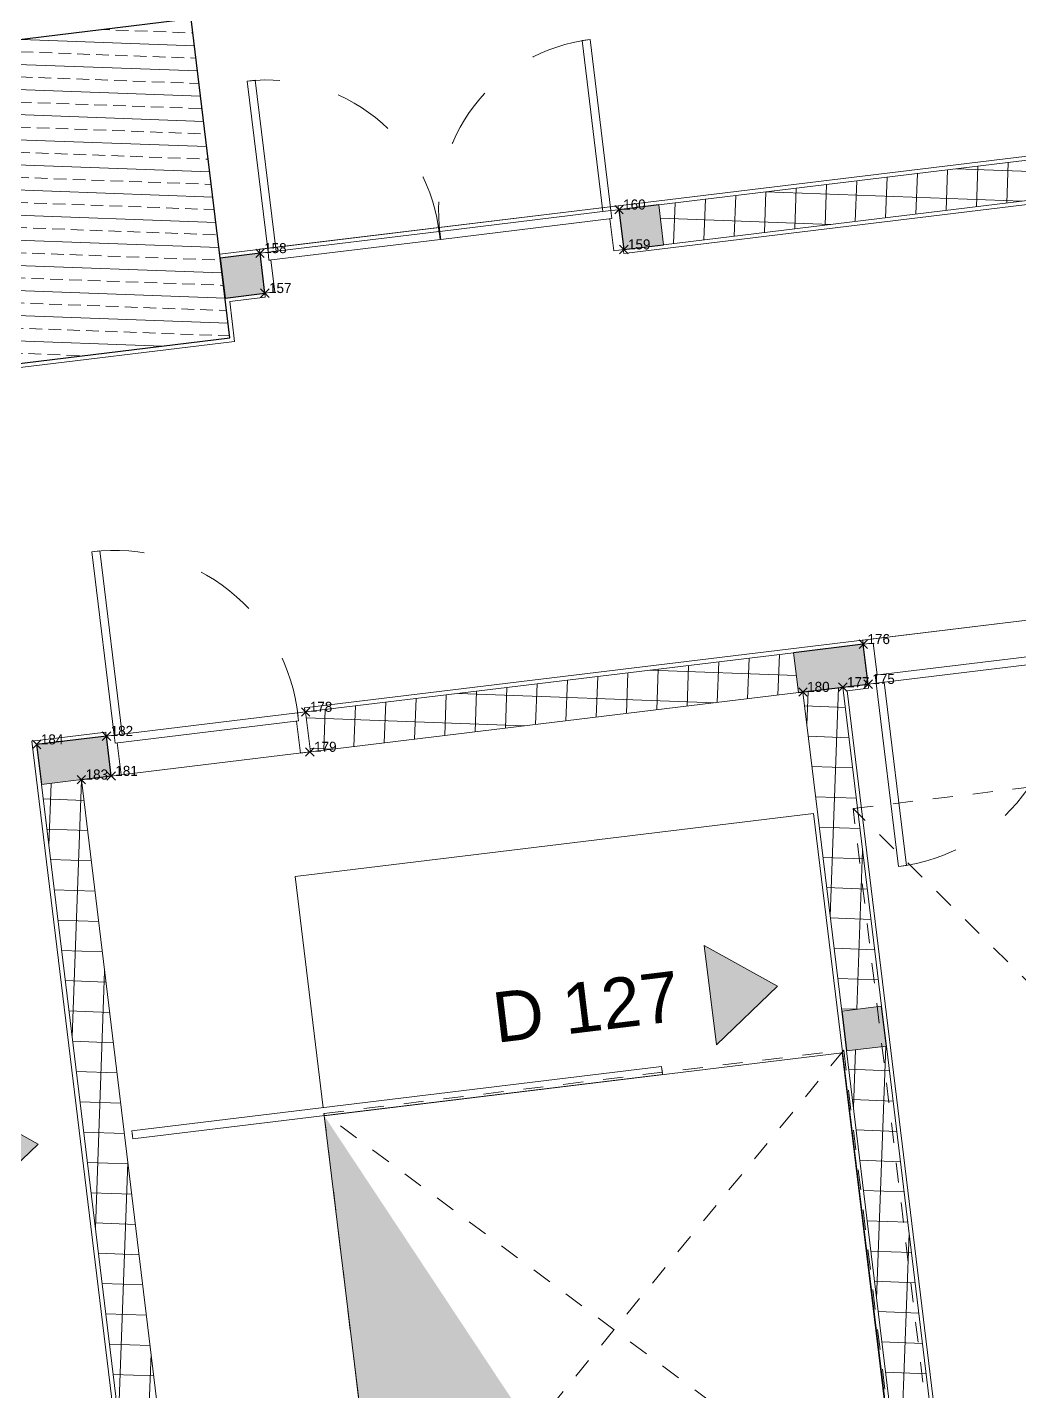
# Model space of a CAD drawing. Header units: metres. Extents: x 400403 to 400526, y 4543947 to 4544120.
# Drawn here: x 400460.76 to 400465.7, y 4544077.62 to 4544084.41 of the extents above; entities that cross this region are included whole.
import ezdxf

# ---------------------------------------------------------------- set-up
doc = ezdxf.new("R2010")
doc.units = ezdxf.units.M
doc.linetypes.add('Dash', pattern=[0.6, 0.3, -0.3])
doc.linetypes.add('Dot 1mm', pattern=[0.09999999999999999, 0, -0.09999999999999999])
for name, color, linetype, lineweight in [('A-DETLGEM', 7, 'Continuous', 13), ('A_ELEVATION_2', 7, 'Continuous', 18), ('A_HANDRAIL', 7, 'Continuous', 5), ('A_HATCH', 7, 'Continuous', 18), ('A_SECTION_LINE', 7, 'Continuous', 5)]:
    doc.layers.add(name, color=color, linetype=linetype, lineweight=lineweight)
doc.layers.add('A_DOOR', color=5, linetype='Continuous', lineweight=13, true_color=0x0000ff)
doc.layers.add('A_RC', color=7, linetype='Continuous', lineweight=15, true_color=0x007f00)
doc.styles.add('Arial_1', font='Arial.ttf', dxfattribs={"height": 0.2499999999999998})
pattern_1 = [(45, (0, 0), (-0.1060660171779821, 0.1060660171779821), []), (135, (0, 0), (-0.1060660171779821, -0.1060660171779821), [])]

# ---------------------------------------------------------------- blocks, each defined once
blk = doc.blocks.new('_DOUBLE SWINGING_no handle - INT HOLLOW METAL-5821826-PERON KAT _1_10 _-3_21_ KOTU TUĞLA DUVAR PLANI - 1_2')
at = {"layer": 'A_DOOR', "color": 176, "true_color": 0x00007f}
for p, q in [((-0.859999999999987, 0.9580000000009812), (-0.819999999999987, 0.9580000000009812)), ((0.8599999999999539, 0.9580000000009822), (0.819999999999954, 0.9580000000009822))]:
    blk.add_line(p, q, dxfattribs=at)
at = {"layer": 'A_DOOR', "color": 7}
for p, q in [((-0.8599999999999883, 0.1000000000009811), (-0.859999999999987, 0.9580000000009812)), ((-0.8199999999999869, 0.9580000000009812), (-0.8199999999999882, 0.1000000000009811)), ((0.8199999999999541, 0.9580000000009822), (0.8199999999999554, 0.100000000000982)), ((0.8599999999999552, 0.1000000000009821), (0.8599999999999539, 0.9580000000009822)), ((-0.8599999999999883, 0.1000000000009811), (-0.8199999999999883, 0.1000000000009811)), ((-0.002000000000008208, 0.1000000000009787), (-0.8600000000000045, 0.1000000000009787)), ((-0.8600000000000045, 0.1000000000009787), (-0.8600000000000045, 0.06000000000097962)), ((-0.002000000000008243, 0.06000000000097962), (-0.002000000000008208, 0.1000000000009787)), ((0.8599999999999719, 0.1000000000009787), (0.001999999999991695, 0.1000000000009787)), ((0.001999999999991757, 0.1000000000009787), (0.001999999999991695, 0.06000000000097962)), ((0.8599999999999552, 0.1000000000009821), (0.8199999999999553, 0.1000000000009821)), ((0.8599999999999719, 0.06000000000097962), (0.8599999999999719, 0.1000000000009787)), ((-0.8600000000000045, 0.06000000000097962), (-0.002000000000008208, 0.06000000000097962)), ((0.001999999999991695, 0.06000000000097962), (0.8599999999999719, 0.06000000000097962))]:
    blk.add_line(p, q, dxfattribs=at)
at = {"layer": 'A_DOOR', "color": 49, "lineweight": 15, "true_color": 0x464646}
for p, q in [((-0.8600000000000148, 0.1000000000009672), (-0.9000000000000113, 0.1000000000009672)), ((-0.9000000000000113, 0.1000000000009672), (-0.900000000000011, -0.09999999999903522)), ((-0.8600000000000148, 0.06000000000096519), (-0.8600000000000148, 0.1000000000009672)), ((0.8999999999999909, 0.1000000000009672), (0.8599999999999943, 0.1000000000009672)), ((0.8599999999999943, 0.1000000000009672), (0.8599999999999943, 0.06000000000096519)), ((0.8999999999999909, -0.09999999999903522), (0.8999999999999909, 0.1000000000009672)), ((-0.850000000000013, 0.06000000000096519), (-0.8600000000000148, 0.06000000000096519)), ((-0.850000000000013, -0.09999999999903522), (-0.850000000000013, 0.06000000000096519)), ((0.8599999999999943, 0.06000000000096519), (0.8499999999999927, 0.06000000000096519)), ((0.8499999999999927, 0.06000000000096519), (0.8499999999999927, -0.09999999999903522)), ((-0.900000000000011, -0.09999999999903522), (-0.850000000000013, -0.09999999999903522)), ((0.8499999999999927, -0.09999999999903522), (0.8999999999999909, -0.09999999999903522))]:
    blk.add_line(p, q, dxfattribs=at)
at = {"layer": 'A_DOOR', "color": 7, "linetype": 'Dash', "lineweight": 5}
for centre, radius, start, end in [((-0.859999999999988, 0.1000000000009811), 0.8580000000000008, 358.9999999999992, 89.99999999999997), ((0.8599999999999551, 0.1000000000009821), 0.8579999999999997, 90.00000000000001, 181.0000000000005)]:
    blk.add_arc(centre, radius, start, end, dxfattribs=at)
blk = doc.blocks.new('_SINGLE SWINGING_no handle - INT HOLLOW METAL-1542412-PERON KAT _1_10 _-3_21_ KOTU TUĞLA DUVAR PLANI - 1_2')
at = {"layer": 'A_DOOR', "color": 176, "true_color": 0x00007f}
for p, q in [((0.4199999999999566, 1.020000000000984), (0.4199999999999581, 0.1000000000009838)), ((0.4599999999999566, 1.020000000000984), (0.4199999999999566, 1.020000000000984)), ((0.4599999999999581, 0.1000000000009839), (0.4599999999999566, 1.020000000000984)), ((0.4599999999999746, 0.100000000000979), (-0.4600000000000068, 0.100000000000979)), ((-0.4600000000000068, 0.100000000000979), (-0.4600000000000067, 0.06000000000097949)), ((0.4599999999999581, 0.1000000000009839), (0.4199999999999581, 0.1000000000009838)), ((0.4599999999999746, 0.06000000000097949), (0.4599999999999746, 0.100000000000979)), ((-0.4600000000000067, 0.06000000000097949), (0.4599999999999747, 0.06000000000097949))]:
    blk.add_line(p, q, dxfattribs=at)
at = {"layer": 'A_DOOR', "color": 49, "lineweight": 15, "true_color": 0x464646}
for p, q in [((-0.4600000000000137, 0.1000000000009687), (-0.5000000000000102, 0.1000000000009687)), ((-0.5000000000000102, 0.1000000000009687), (-0.5000000000000104, -0.09999999999903367)), ((-0.4600000000000137, 0.06000000000096675), (-0.4600000000000137, 0.1000000000009687)), ((0.4999999999999919, 0.1000000000009687), (0.4599999999999953, 0.1000000000009687)), ((0.4599999999999953, 0.1000000000009687), (0.4599999999999953, 0.06000000000096675)), ((0.4999999999999919, -0.09999999999903367), (0.4999999999999919, 0.1000000000009687)), ((-0.4500000000000119, 0.06000000000096675), (-0.4600000000000137, 0.06000000000096675)), ((-0.4500000000000119, -0.09999999999903367), (-0.4500000000000119, 0.06000000000096675)), ((0.4599999999999953, 0.06000000000096675), (0.4499999999999937, 0.06000000000096675)), ((0.4499999999999937, 0.06000000000096675), (0.4499999999999937, -0.09999999999903367)), ((-0.5000000000000104, -0.09999999999903367), (-0.4500000000000119, -0.09999999999903367)), ((0.4499999999999937, -0.09999999999903367), (0.4999999999999919, -0.09999999999903367))]:
    blk.add_line(p, q, dxfattribs=at)
at = {"layer": 'A_DOOR', "linetype": 'Dash', "lineweight": 5}
blk.add_arc((0.4599999999999578, 0.1000000000009838), 0.9199999999999995, 90.00000000000004, 181.0000000000005, dxfattribs=at)
blk = doc.blocks.new('_SINGLE SWINGING_no handle - INT HOLLOW METAL-1542414-PERON KAT _1_10 _-3_21_ KOTU TUĞLA DUVAR PLANI - 1_2')
at = {"layer": 'A_DOOR', "color": 49, "lineweight": 15, "true_color": 0x464646}
for p, q in [((-0.5000000000000104, 0.09999999999903367), (-0.4500000000000119, 0.09999999999903367)), ((-0.5000000000000102, -0.1000000000009687), (-0.5000000000000104, 0.09999999999903367)), ((-0.4500000000000119, 0.09999999999903367), (-0.4500000000000119, -0.06000000000096675)), ((0.4499999999999937, 0.09999999999903367), (0.4999999999999919, 0.09999999999903367)), ((0.4499999999999937, -0.06000000000096675), (0.4499999999999937, 0.09999999999903367)), ((0.4999999999999919, 0.09999999999903367), (0.4999999999999919, -0.1000000000009687)), ((-0.4600000000000137, -0.06000000000096675), (-0.4600000000000137, -0.1000000000009687)), ((-0.4500000000000119, -0.06000000000096675), (-0.4600000000000137, -0.06000000000096675)), ((0.4599999999999953, -0.06000000000096675), (0.4499999999999937, -0.06000000000096675)), ((0.4599999999999953, -0.1000000000009687), (0.4599999999999953, -0.06000000000096675)), ((-0.4600000000000137, -0.1000000000009687), (-0.5000000000000102, -0.1000000000009687)), ((0.4999999999999919, -0.1000000000009687), (0.4599999999999953, -0.1000000000009687))]:
    blk.add_line(p, q, dxfattribs=at)
at = {"layer": 'A_DOOR', "color": 176, "true_color": 0x00007f}
for p, q in [((-0.4600000000000067, -0.06000000000097949), (0.4599999999999747, -0.06000000000097949)), ((-0.4600000000000068, -0.100000000000979), (-0.4600000000000067, -0.06000000000097949)), ((0.4599999999999746, -0.06000000000097949), (0.4599999999999746, -0.100000000000979)), ((0.4599999999999746, -0.100000000000979), (-0.4600000000000068, -0.100000000000979)), ((0.4599999999999581, -0.1000000000009839), (0.4199999999999581, -0.1000000000009838)), ((0.4199999999999566, -1.020000000000984), (0.4199999999999581, -0.1000000000009838)), ((0.4599999999999581, -0.1000000000009839), (0.4599999999999566, -1.020000000000984)), ((0.4599999999999566, -1.020000000000984), (0.4199999999999566, -1.020000000000984))]:
    blk.add_line(p, q, dxfattribs=at)
at = {"layer": 'A_DOOR', "linetype": 'Dash', "lineweight": 5}
blk.add_arc((0.4599999999999578, -0.1000000000009838), 0.9200000000000007, 178.9999999999995, 269.9999999999996, dxfattribs=at)
blk = doc.blocks.new('Top Rail Type - Top Rail_Internal_-2657568-PERON KAT _1_10 _-3_21_ KOTU TUĞLA DUVAR PLANI - 1_2')
at = {"layer": 'A_HANDRAIL', "color": 9, "true_color": 0xc0c0c0}
for p, q in [((54.09657651040884, 40.10373475040927), (52.53484027466882, 37.95418109401686)), ((52.56720099676616, 37.93066974217698), (54.12893723250619, 40.08022339856939)), ((54.11086660247355, 40.09335243009673), (54.11464714044139, 40.09060571888187)), ((52.55291090470137, 37.94105206248946), (52.54913036673353, 37.94379877370434))]:
    blk.add_line(p, q, dxfattribs=at)
blk = doc.blocks.new('Top Rail Type - Top Rail_Internal_-V15-PERON KAT _1_10 _-3_21_ KOTU TUĞLA DUVAR PLANI - 1_2')
at = {"layer": 'A_HANDRAIL', "color": 9, "true_color": 0xc0c0c0}
for p, q in [((54.0965765104088, 40.10373475040923), (52.53484027466877, 37.95418109401684)), ((54.12893723250615, 40.08022339856936), (52.56720099676613, 37.93066974217697)), ((54.12893723250615, 40.08022339856936), (54.0965765104088, 40.10373475040923)), ((52.56720099676613, 37.93066974217697), (52.53484027466877, 37.95418109401684))]:
    blk.add_line(p, q, dxfattribs=at)
blk = doc.blocks.new('M09-PRT-S24-ZZ-M3-ARC-01_rvt-1-PERON KAT _1_10 _-3_21_ KOTU TUĞLA DUVAR PLANI - 1_2')
at = {"layer": 'A_HATCH', "lineweight": 5, "true_color": 0x787878}
h = blk.add_hatch(dxfattribs=at)
h.set_pattern_fill('FP_2', color=8, style=0, pattern_type=2)
h.set_pattern_definition(pattern_1)
h.paths.add_polyline_path([(51.10762756959105, 42.89708667416518), (53.16487595261473, 45.7286461544775), (53.00307255373975, 45.846203204936), (50.94582417071606, 43.01464372462368)], flags=0)
h = blk.add_hatch(dxfattribs=at)
h.set_pattern_fill('FP_2', color=8, style=0, pattern_type=2)
h.set_pattern_definition(pattern_1)
h.paths.add_polyline_path([(51.75851527508215, 39.89024972129555), (53.1967888786526, 41.86986350594084), (53.03498547977761, 41.98742055639934), (51.59671187620715, 40.00780677175405), (51.65475142435233, 39.96563857172036)], flags=0)
h.paths.add_polyline_path([(53.99029896924744, 42.96203644834701), (55.59675297255201, 45.17313069456391), (55.434949573677, 45.2906877450224), (53.82849557037246, 43.07959349880552)], flags=0)
h = blk.add_hatch(dxfattribs=at)
h.set_pattern_fill('FP_2', color=8, style=0, pattern_type=2)
h.set_pattern_definition(pattern_1)
h.paths.add_polyline_path([(56.67378246631695, 39.37218351073139), (56.79133951677548, 39.5339869096064), (54.78412996379864, 40.99230816708965), (54.66657291334014, 40.83050476821462), (56.16838945997443, 39.73937255855135)], flags=0)
h.paths.add_polyline_path([(54.50476944372668, 40.94806172130999), (54.6223264941852, 41.10986512018501), (53.32789873727759, 42.05032074494783), (53.21034168681908, 41.8885173460728)], flags=0)
h = blk.add_hatch(dxfattribs=at)
h.set_pattern_fill('FP_2', color=8, style=0, pattern_type=2)
h.set_pattern_definition(pattern_1)
h.paths.add_polyline_path([(53.64017838349763, 36.85555474544358), (53.75773832897631, 37.01735604092373), (51.08312249397338, 38.96065130816073), (50.96556544349605, 38.79884790925983), (53.15929743622637, 37.20494835057628)], flags=0)
at = {"layer": 'A_RC', "lineweight": 5, "true_color": 0xff8000}
for points in [[(50.99007051913253, 42.73528327529021), (51.10762756959104, 42.89708667416521), (50.94582417071606, 43.0146437246237), (50.82826712025756, 42.85284032574872)], [(53.19678887865259, 41.86986350594084), (53.40251371695496, 42.15301945397208), (53.24071031807998, 42.27057650443057), (53.03498547977761, 41.98742055639934), (53.15929743622637, 41.89710263329975)], [(49.8145000145476, 41.11724928654031), (49.9320570650061, 41.2790526854153), (49.77025366613112, 41.3966097358738), (49.65269661567262, 41.23480633699882)], [(54.66657293995486, 40.83050480484663), (54.78412999041335, 40.99230820372163), (54.62232659153836, 41.10986525418011), (54.50476954107987, 40.94806185530512)], [(50.96525956486279, 38.79907014309495), (51.17098440316516, 39.08222609112618), (51.00918100429018, 39.19978314158468), (50.8034561659878, 38.91662719355345)]]:
    blk.add_hatch(color=30, dxfattribs=at).paths.add_polyline_path(points, flags=0)
at = {"layer": 'A_ELEVATION_2', "lineweight": 20}
for p, q in [((53.00307255373971, 45.84620320493597), (50.94582417071602, 43.01464372462365)), ((51.107627569591, 42.89708667416514), (53.16487595261469, 45.72864615447747)), ((53.32789873727756, 42.0503207449478), (53.21034168681904, 41.88851734607277)), ((54.62232649418515, 41.10986512018498), (53.32789873727756, 42.0503207449478)), ((53.03498547977757, 41.98742055639931), (51.5967118762071, 40.00780677175403)), ((51.7585152750821, 39.89024972129553), (53.19678887865255, 41.86986350594081)), ((53.21034168681904, 41.88851734607277), (54.50476944372664, 40.94806172130995)), ((56.79133951677544, 39.53398690960638), (54.78412996379861, 40.99230816708963)), ((54.6665729133401, 40.8305047682146), (56.67378246631691, 39.37218351073137)), ((51.5967118762071, 40.00780677175403), (51.7585152750821, 39.89024972129553)), ((51.08312249397333, 38.96065130816069), (51.17073002278961, 39.08123272692058)), ((51.17073002278961, 39.08123272692058), (51.17042414415651, 39.08145496075593)), ((53.75773832897627, 37.01735604092369), (51.08312249397333, 38.96065130816069)), ((50.96525956883919, 38.79907014856804), (50.96556544349602, 38.79884790925981)), ((50.96556544349602, 38.79884790925981), (53.64017838349758, 36.85555474544356))]:
    blk.add_line(p, q, dxfattribs=at)
at = {"layer": 'A_ELEVATION_2', "lineweight": 13}
for p, q in [((50.94582417071602, 43.01464372462365), (51.107627569591, 42.89708667416514)), ((53.19678887865255, 41.86986350594081), (53.03498547977757, 41.98742055639931)), ((54.50476944372664, 40.94806172130995), (54.62232649418515, 41.10986512018498)), ((54.78412996379861, 40.99230816708963), (54.6665729133401, 40.8305047682146)), ((51.17042414415651, 39.08145496075593), (50.96525956883919, 38.79907014856804))]:
    blk.add_line(p, q, dxfattribs=at)
at = {"layer": 'A_RC'}
for p, q in [((49.63651627602941, 41.24656204238092), (52.98689221385222, 45.85795890998181)), ((53.16949763385743, 45.70098132064805), (51.00475789058909, 42.72147267548819)), ((51.57858464330201, 40.01739512579552), (55.40728823180062, 45.28608208490753)), ((53.81231523048489, 43.09134920385134), (53.2245299781924, 42.28233220947639)), ((50.81127238273181, 42.86233636055483), (49.75301124961805, 41.40874530414254)), ((50.82690014513142, 42.85095884590098), (50.81127238273181, 42.86233636055483)), ((51.00475789058909, 42.72147267548819), (50.9885890046377, 42.73324414552622)), ((53.2245299781924, 42.28233220947639), (53.24071031807994, 42.27057650443052)), ((53.4186940568424, 42.14126374892619), (53.35583500361519, 42.05474568452632)), ((53.4025137169557, 42.15301945397145), (53.4186940568424, 42.14126374892619)), ((53.35583500361519, 42.05474568452632), (56.64132100005368, 39.66770038294775)), ((49.75301124961805, 41.40874530414254), (49.77005528948796, 41.39633669384873)), ((49.94801757065411, 41.26677441807138), (49.84314441436733, 41.12272426138875)), ((49.93174414899424, 41.27862199347398), (49.94801757065411, 41.26677441807138)), ((49.84314441436733, 41.12272426138875), (50.00486909056301, 41.00498348530986)), ((50.00486909056301, 41.00498348530986), (49.27538574551323, 40.00093579789852)), ((51.59500745071276, 40.00546083132048), (51.57858464330201, 40.01739512579552)), ((51.20012687256862, 39.1216835766399), (51.75689320176588, 39.88782002996068)), ((50.77526489319187, 38.91120981024159), (50.99273343993725, 39.21052616193332)), ((50.99273343993725, 39.21052616193332), (51.00860578429304, 39.19899141918035)), ((56.68598141398767, 34.61682288689941), (50.77526489319187, 38.91120981024159))]:
    blk.add_line(p, q, dxfattribs=at)
at = {"layer": 'A_RC', "color": 7, "lineweight": 25}
for p, q in [((50.94582417071602, 43.01464372462367), (50.82826712025751, 42.85284032574869)), ((50.99007051913249, 42.73528327529019), (51.107627569591, 42.89708667416517)), ((50.82826712025751, 42.85284032574869), (50.99007051913249, 42.73528327529019)), ((53.24071031807994, 42.27057650443054), (53.03498547977757, 41.98742055639931)), ((53.40251371695492, 42.15301945397204), (53.24071031807994, 42.27057650443054)), ((53.19678887865255, 41.86986350594081), (53.40251371695492, 42.15301945397204)), ((49.77025366613108, 41.39660973587377), (49.65269661567258, 41.23480633699879)), ((49.93205706500606, 41.27905268541527), (49.77025366613108, 41.39660973587377)), ((49.65269661567258, 41.23480633699879), (49.81450001454756, 41.11724928654029)), ((49.81450001454756, 41.11724928654029), (49.93205706500606, 41.27905268541527)), ((54.78412999041331, 40.99230820372161), (54.62232659153831, 41.10986525418009)), ((54.50476954107982, 40.94806185530509), (54.66657293995483, 40.8305048048466)), ((51.00918100429014, 39.19978314158465), (50.80345616598777, 38.91662719355342)), ((51.17098440316512, 39.08222609112615), (51.00918100429014, 39.19978314158465)), ((51.17042414415651, 39.08145496075593), (51.17098440316512, 39.08222609112615)), ((50.80345616598777, 38.91662719355342), (50.96525956486275, 38.79907014309492))]:
    blk.add_line(p, q, dxfattribs=at)
at = {"layer": 'A_RC', "color": 7}
for p, q in [((51.107627569591, 42.89708667416517), (50.94582417071602, 43.01464372462367)), ((53.03498547977757, 41.98742055639931), (53.19678887865255, 41.86986350594081)), ((54.62232659153831, 41.10986525418009), (54.50476954107982, 40.94806185530509)), ((54.66657293995483, 40.8305048048466), (54.78412999041331, 40.99230820372161)), ((50.96525956486275, 38.79907014309492), (51.17042414415651, 39.08145496075593))]:
    blk.add_line(p, q, dxfattribs=at)
at = {"lineweight": 15}
for name, p, rotation in [('_DOUBLE SWINGING_no handle - INT HOLLOW METAL-5821826-PERON KAT _1_10 _-3_21_ KOTU TUĞLA DUVAR PLANI - 1_2', (50.3801620926318, 42.06594650558198), 53.99999999999967), ('_SINGLE SWINGING_no handle - INT HOLLOW METAL-1542412-PERON KAT _1_10 _-3_21_ KOTU TUĞLA DUVAR PLANI - 1_2', (53.61550464366366, 42.61630647638875), 233.9999999999997), ('_SINGLE SWINGING_no handle - INT HOLLOW METAL-1542414-PERON KAT _1_10 _-3_21_ KOTU TUĞLA DUVAR PLANI - 1_2', (51.38372094949835, 39.5445197493373), 233.9999999999997)]:
    blk.add_blockref(name, p, dxfattribs=dict(at, rotation=rotation))
for name in ['Top Rail Type - Top Rail_Internal_-2657568-PERON KAT _1_10 _-3_21_ KOTU TUĞLA DUVAR PLANI - 1_2', 'Top Rail Type - Top Rail_Internal_-V15-PERON KAT _1_10 _-3_21_ KOTU TUĞLA DUVAR PLANI - 1_2']:
    blk.add_blockref(name, (0, 0), dxfattribs=at)
blk = doc.blocks.new('M09-PRT-S24-ZZ-M3-STR-01_rvt-1-PERON KAT _1_10 _-3_21_ KOTU TUĞLA DUVAR PLANI - 1_2')
at = {"layer": 'A_RC', "lineweight": 5, "true_color": 0x787878}
h = blk.add_hatch(dxfattribs=at)
h.set_pattern_fill('FP_1', color=8, style=0, pattern_type=2)
h.set_pattern_definition([(45, (0, 0), (-0.08838834764831845, 0.08838834764831845), []), (45, (0.08800000000000001, 0), (-0.08838834764831845, 0.08838834764831845), [0.063, -0.031])])
h.paths.add_polyline_path([(49.27096111136748, 40.02887184284013), (49.97630341411845, 40.99969223609007), (48.68187622311853, 41.94014863975804), (47.97653392036756, 40.96932824650811)], flags=0)
at = {"layer": 'A_RC', "color": 7, "lineweight": 25}
for p, q in [((48.6818762231185, 41.94014863975799), (47.97653392036752, 40.96932824650805)), ((49.97630341411841, 40.99969223609002), (48.6818762231185, 41.94014863975799)), ((49.27096111136744, 40.02887184284008), (49.97630341411841, 40.99969223609002))]:
    blk.add_line(p, q, dxfattribs=at)
at = {"layer": 'A_RC'}
for p, q in [((52.16064745399707, 39.41266734085913), (53.68888870347875, 41.51611167855327)), ((53.68888870347875, 41.51611167855327), (56.50025249089119, 39.47353623738866)), ((53.09910984721532, 38.73083447190535), (52.16064745399707, 39.41266734085913)), ((54.34499518374302, 37.82564575093912), (54.12806545816133, 37.98325442894645))]:
    blk.add_line(p, q, dxfattribs=at)
blk = doc.blocks.new('M_Shaft Opening Symbol1 - Shaft opening symbol 2-931349-PERON KAT _1_10 _-3_21_ KOTU TUĞLA DUVAR PLANI - 1_2')
at = {"layer": 'A-DETLGEM', "true_color": 0xc0c0c0}
blk.add_hatch(color=9, dxfattribs=at).paths.add_polyline_path([(1.298477344457057, 1.23750164082292), (-1.29847734445717, 1.237501640822938), (0.4734762505751219, 0.4125005469409851), (1.298477344457053, -1.237501640822886), (1.298477344457053, -0.4679314684014033)], flags=0)
at = {"layer": 'A-DETLGEM'}
for p, q in [((-1.298477344457111, 1.237501640822907), (1.298477344457111, 1.237501640822907)), ((-1.298477344457111, -1.237501640822907), (-1.298477344457111, 1.237501640822907)), ((1.298477344457111, 1.237501640822907), (1.298477344457111, -1.237501640822907)), ((1.298477344457111, -1.237501640822907), (-1.298477344457111, -1.237501640822907))]:
    blk.add_line(p, q, dxfattribs=at)
blk = doc.blocks.new('M_Shaft Opening_Overhead Projection - Shaft opening symbol-972014-PERON KAT _1_10 _-3_21_ KOTU TUĞLA DUVAR PLANI - 1_2')
at = {"layer": 'A-DETLGEM', "linetype": 'Dot 1mm', "lineweight": 5}
for p, q in [((-1.303399933132651, 1.243121594789016), (1.303399933132651, 1.243121594789016)), ((-1.303399933132651, -1.243121594789016), (-1.303399933132651, 1.243121594789016)), ((1.303399933132651, 1.243121594789016), (-1.303399933132651, -1.243121594789016)), ((1.303399933132651, -1.243121594789016), (-1.303399933132651, 1.243121594789016)), ((1.303399933132651, 1.243121594789016), (1.303399933132651, -1.243121594789016)), ((1.303399933132651, -1.243121594789016), (-1.303399933132651, -1.243121594789016))]:
    blk.add_line(p, q, dxfattribs=at)
blk = doc.blocks.new('M_Shaft Opening_Overhead Projection - Shaft opening symbol-958082-PERON KAT _1_10 _-3_21_ KOTU TUĞLA DUVAR PLANI - 1_2')
at = {"layer": 'A-DETLGEM', "linetype": 'Dot 1mm', "lineweight": 5}
for p, q in [((-1.451903010686572, 1.837868754991764), (1.451903010686572, 1.837868754991764)), ((-1.451903010686572, -1.837868754991763), (-1.451903010686572, 1.837868754991764)), ((1.451903010686572, 1.837868754991764), (-1.451903010686572, -1.837868754991763)), ((1.451903010686572, -1.837868754991763), (-1.451903010686572, 1.837868754991764)), ((1.451903010686572, 1.837868754991764), (1.451903010686572, -1.837868754991763)), ((1.451903010686572, -1.837868754991763), (-1.451903010686572, -1.837868754991763))]:
    blk.add_line(p, q, dxfattribs=at)
blk = doc.blocks.new('Elevation - Filled Arrow-693709-PERON KAT _1_10 _-3_21_ KOTU TUĞLA DUVAR PLANI - 1_2')
at = {"layer": 'A_SECTION_LINE'}
blk.add_hatch(color=256, dxfattribs=at).paths.add_polyline_path([(6.591881948714948e-07, 0.005843741991433941), (0.002531957843382645, 0.002468698742516678), (-0.002450179215144995, 0.002468698742516693)], flags=0)
for p, q in [((6.591881948721558e-07, 0.005843741991433941), (-0.002450179215144995, 0.002468698742516693)), ((0.002531957843382645, 0.002468698742516679), (6.591881948714948e-07, 0.005843741991433941)), ((-0.002450179215144993, 0.002468698742516694), (0.002531957843382645, 0.002468698742516678))]:
    blk.add_line(p, q, dxfattribs=at)
blk = doc.blocks.new('*U825')
at = {"color": 0, "linetype": 'ByBlock', "lineweight": -2, "transparency": 16777216}
for p, q in [((-0.7071067811865476, -0.7071067811865476), (0.7071067811865476, 0.7071067811865476)), ((-0.7071067811865476, 0.7071067811865476), (0.7071067811865476, -0.7071067811865476))]:
    blk.add_line(p, q, dxfattribs=at)
blk = doc.blocks.new('*U1294', base_point=(400461.9459437269, 4544083.087063874))
at = {"color": 1, "linetype": 'ByBlock', "insert": (400461.9671569303, 4544083.087063874), "char_height": 0.05, "attachment_point": 7}
blk.add_mtext('157', dxfattribs=at)
blk = doc.blocks.new('*U1295', base_point=(400461.9459437269, 4544083.087063874))
at = {"color": 61, "linetype": 'ByBlock', "lineweight": -2}
blk.add_blockref('*U1294', (400461.9459437269, 4544083.087063874), dxfattribs=at)
blk = doc.blocks.new('*U1296', base_point=(400461.9459437269, 4544083.087063874))
at = {"color": 61, "linetype": 'ByBlock', "lineweight": -2}
blk.add_blockref('*U1295', (400461.9459437269, 4544083.087063874), dxfattribs=at)
at = {"color": 60, "linetype": 'ByBlock', "lineweight": -2, "xscale": 0.03, "yscale": 0.03, "zscale": 0.03, "rotation": 8.537736462515939e-07}
blk.add_blockref('*U825', (400461.9459437269, 4544083.087063874), dxfattribs=at)
blk = doc.blocks.new('*U1297', base_point=(400461.9218332131, 4544083.285605264))
at = {"color": 1, "linetype": 'ByBlock', "insert": (400461.9430464165, 4544083.285605264), "char_height": 0.05, "attachment_point": 7}
blk.add_mtext('158', dxfattribs=at)
blk = doc.blocks.new('*U1298', base_point=(400461.9218332131, 4544083.285605264))
at = {"color": 61, "linetype": 'ByBlock', "lineweight": -2}
blk.add_blockref('*U1297', (400461.9218332131, 4544083.285605264), dxfattribs=at)
blk = doc.blocks.new('*U1299', base_point=(400461.9218332131, 4544083.285605264))
at = {"color": 61, "linetype": 'ByBlock', "lineweight": -2}
blk.add_blockref('*U1298', (400461.9218332131, 4544083.285605264), dxfattribs=at)
at = {"color": 60, "linetype": 'ByBlock', "lineweight": -2, "xscale": 0.03, "yscale": 0.03, "zscale": 0.03, "rotation": 8.537736462515939e-07}
blk.add_blockref('*U825', (400461.9218332131, 4544083.285605264), dxfattribs=at)
blk = doc.blocks.new('*U1300', base_point=(400463.7333447094, 4544083.304122676))
at = {"color": 1, "linetype": 'ByBlock', "insert": (400463.7545579128, 4544083.304122676), "char_height": 0.05, "attachment_point": 7}
blk.add_mtext('159', dxfattribs=at)
blk = doc.blocks.new('*U1301', base_point=(400463.7333447094, 4544083.304122676))
at = {"color": 61, "linetype": 'ByBlock', "lineweight": -2}
blk.add_blockref('*U1300', (400463.7333447094, 4544083.304122676), dxfattribs=at)
blk = doc.blocks.new('*U1302', base_point=(400463.7333447094, 4544083.304122676))
at = {"color": 61, "linetype": 'ByBlock', "lineweight": -2}
blk.add_blockref('*U1301', (400463.7333447094, 4544083.304122676), dxfattribs=at)
at = {"color": 60, "linetype": 'ByBlock', "lineweight": -2, "xscale": 0.03, "yscale": 0.03, "zscale": 0.03, "rotation": 8.537736462515939e-07}
blk.add_blockref('*U825', (400463.7333447094, 4544083.304122676), dxfattribs=at)
blk = doc.blocks.new('*U1303', base_point=(400463.7092341975, 4544083.502664065))
at = {"color": 1, "linetype": 'ByBlock', "insert": (400463.7304474009, 4544083.502664065), "char_height": 0.05, "attachment_point": 7}
blk.add_mtext('160', dxfattribs=at)
blk = doc.blocks.new('*U1304', base_point=(400463.7092341975, 4544083.502664065))
at = {"color": 61, "linetype": 'ByBlock', "lineweight": -2}
blk.add_blockref('*U1303', (400463.7092341975, 4544083.502664065), dxfattribs=at)
blk = doc.blocks.new('*U1305', base_point=(400463.7092341975, 4544083.502664065))
at = {"color": 61, "linetype": 'ByBlock', "lineweight": -2}
blk.add_blockref('*U1304', (400463.7092341975, 4544083.502664065), dxfattribs=at)
at = {"color": 60, "linetype": 'ByBlock', "lineweight": -2, "xscale": 0.03, "yscale": 0.03, "zscale": 0.03, "rotation": 8.537736462515939e-07}
blk.add_blockref('*U825', (400463.7092341975, 4544083.502664065), dxfattribs=at)
blk = doc.blocks.new('*U1348', base_point=(400464.9499178542, 4544081.141054688))
at = {"color": 1, "linetype": 'ByBlock', "insert": (400464.9711310576, 4544081.141054688), "char_height": 0.05, "attachment_point": 7}
blk.add_mtext('175', dxfattribs=at)
blk = doc.blocks.new('*U1349', base_point=(400464.9499178542, 4544081.141054688))
at = {"color": 61, "linetype": 'ByBlock', "lineweight": -2}
blk.add_blockref('*U1348', (400464.9499178542, 4544081.141054688), dxfattribs=at)
blk = doc.blocks.new('*U1350', base_point=(400464.9499178542, 4544081.141054688))
at = {"color": 61, "linetype": 'ByBlock', "lineweight": -2}
blk.add_blockref('*U1349', (400464.9499178542, 4544081.141054688), dxfattribs=at)
at = {"color": 60, "linetype": 'ByBlock', "lineweight": -2, "xscale": 0.03, "yscale": 0.03, "zscale": 0.03, "rotation": 8.537736462515939e-07}
blk.add_blockref('*U825', (400464.9499178542, 4544081.141054688), dxfattribs=at)
blk = doc.blocks.new('*U1351', base_point=(400464.9258073395, 4544081.339596078))
at = {"color": 1, "linetype": 'ByBlock', "insert": (400464.947020543, 4544081.339596078), "char_height": 0.05, "attachment_point": 7}
blk.add_mtext('176', dxfattribs=at)
blk = doc.blocks.new('*U1352', base_point=(400464.9258073395, 4544081.339596078))
at = {"color": 61, "linetype": 'ByBlock', "lineweight": -2}
blk.add_blockref('*U1351', (400464.9258073395, 4544081.339596078), dxfattribs=at)
blk = doc.blocks.new('*U1353', base_point=(400464.9258073395, 4544081.339596078))
at = {"color": 61, "linetype": 'ByBlock', "lineweight": -2}
blk.add_blockref('*U1352', (400464.9258073395, 4544081.339596078), dxfattribs=at)
at = {"color": 60, "linetype": 'ByBlock', "lineweight": -2, "xscale": 0.03, "yscale": 0.03, "zscale": 0.03, "rotation": 8.537736462515939e-07}
blk.add_blockref('*U825', (400464.9258073395, 4544081.339596078), dxfattribs=at)
blk = doc.blocks.new('*U1354', base_point=(400464.823901068, 4544081.125751432))
at = {"color": 1, "linetype": 'ByBlock', "insert": (400464.8451142714, 4544081.125751432), "char_height": 0.05, "attachment_point": 7}
blk.add_mtext('177', dxfattribs=at)
blk = doc.blocks.new('*U1355', base_point=(400464.823901068, 4544081.125751432))
at = {"color": 61, "linetype": 'ByBlock', "lineweight": -2}
blk.add_blockref('*U1354', (400464.823901068, 4544081.125751432), dxfattribs=at)
blk = doc.blocks.new('*U1356', base_point=(400464.823901068, 4544081.125751432))
at = {"color": 61, "linetype": 'ByBlock', "lineweight": -2}
blk.add_blockref('*U1355', (400464.823901068, 4544081.125751432), dxfattribs=at)
at = {"color": 60, "linetype": 'ByBlock', "lineweight": -2, "xscale": 0.03, "yscale": 0.03, "zscale": 0.03, "rotation": 8.537736462515939e-07}
blk.add_blockref('*U825', (400464.823901068, 4544081.125751432), dxfattribs=at)
blk = doc.blocks.new('*U1357', base_point=(400462.1492683509, 4544081.002418111))
at = {"color": 1, "linetype": 'ByBlock', "insert": (400462.1704815543, 4544081.002418111), "char_height": 0.05, "attachment_point": 7}
blk.add_mtext('178', dxfattribs=at)
blk = doc.blocks.new('*U1358', base_point=(400462.1492683509, 4544081.002418111))
at = {"color": 61, "linetype": 'ByBlock', "lineweight": -2}
blk.add_blockref('*U1357', (400462.1492683509, 4544081.002418111), dxfattribs=at)
blk = doc.blocks.new('*U1359', base_point=(400462.1492683509, 4544081.002418111))
at = {"color": 61, "linetype": 'ByBlock', "lineweight": -2}
blk.add_blockref('*U1358', (400462.1492683509, 4544081.002418111), dxfattribs=at)
at = {"color": 60, "linetype": 'ByBlock', "lineweight": -2, "xscale": 0.03, "yscale": 0.03, "zscale": 0.03, "rotation": 8.537736462515939e-07}
blk.add_blockref('*U825', (400462.1492683509, 4544081.002418111), dxfattribs=at)
blk = doc.blocks.new('*U1360', base_point=(400462.1704950277, 4544080.803409811))
at = {"color": 1, "linetype": 'ByBlock', "insert": (400462.1917082311, 4544080.803409811), "char_height": 0.05, "attachment_point": 7}
blk.add_mtext('179', dxfattribs=at)
blk = doc.blocks.new('*U1361', base_point=(400462.1704950277, 4544080.803409811))
at = {"color": 61, "linetype": 'ByBlock', "lineweight": -2}
blk.add_blockref('*U1360', (400462.1704950277, 4544080.803409811), dxfattribs=at)
blk = doc.blocks.new('*U1362', base_point=(400462.1704950277, 4544080.803409811))
at = {"color": 60, "linetype": 'ByBlock', "lineweight": -2, "xscale": 0.03, "yscale": 0.03, "zscale": 0.03, "rotation": 8.537736462515939e-07}
blk.add_blockref('*U825', (400462.1704950277, 4544080.803409811), dxfattribs=at)
at = {"color": 61, "linetype": 'ByBlock', "lineweight": -2}
blk.add_blockref('*U1361', (400462.1704950277, 4544080.803409811), dxfattribs=at)
blk = doc.blocks.new('*U1363', base_point=(400464.6253596789, 4544081.101640919))
at = {"color": 1, "linetype": 'ByBlock', "insert": (400464.6465728824, 4544081.101640919), "char_height": 0.05, "attachment_point": 7}
blk.add_mtext('180', dxfattribs=at)
blk = doc.blocks.new('*U1364', base_point=(400464.6253596789, 4544081.101640919))
at = {"color": 61, "linetype": 'ByBlock', "lineweight": -2}
blk.add_blockref('*U1363', (400464.6253596789, 4544081.101640919), dxfattribs=at)
blk = doc.blocks.new('*U1365', base_point=(400464.6253596789, 4544081.101640919))
at = {"color": 60, "linetype": 'ByBlock', "lineweight": -2, "xscale": 0.03, "yscale": 0.03, "zscale": 0.03, "rotation": 8.537736462515939e-07}
blk.add_blockref('*U825', (400464.6253596789, 4544081.101640919), dxfattribs=at)
at = {"color": 61, "linetype": 'ByBlock', "lineweight": -2}
blk.add_blockref('*U1364', (400464.6253596789, 4544081.101640919), dxfattribs=at)
blk = doc.blocks.new('*U1366', base_point=(400461.18067192, 4544080.683324154))
at = {"color": 1, "linetype": 'ByBlock', "insert": (400461.2018851234, 4544080.683324154), "char_height": 0.05, "attachment_point": 7}
blk.add_mtext('181', dxfattribs=at)
blk = doc.blocks.new('*U1367', base_point=(400461.18067192, 4544080.683324154))
at = {"color": 61, "linetype": 'ByBlock', "lineweight": -2}
blk.add_blockref('*U1366', (400461.18067192, 4544080.683324154), dxfattribs=at)
blk = doc.blocks.new('*U1368', base_point=(400461.18067192, 4544080.683324154))
at = {"color": 60, "linetype": 'ByBlock', "lineweight": -2, "xscale": 0.03, "yscale": 0.03, "zscale": 0.03, "rotation": 8.537736462515939e-07}
blk.add_blockref('*U825', (400461.18067192, 4544080.683324154), dxfattribs=at)
at = {"color": 61, "linetype": 'ByBlock', "lineweight": -2}
blk.add_blockref('*U1367', (400461.18067192, 4544080.683324154), dxfattribs=at)
blk = doc.blocks.new('*U1369', base_point=(400461.1574620449, 4544080.882355778))
at = {"color": 1, "linetype": 'ByBlock', "insert": (400461.1786752483, 4544080.882355778), "char_height": 0.05, "attachment_point": 7}
blk.add_mtext('182', dxfattribs=at)
blk = doc.blocks.new('*U1370', base_point=(400461.1574620449, 4544080.882355778))
at = {"color": 61, "linetype": 'ByBlock', "lineweight": -2}
blk.add_blockref('*U1369', (400461.1574620449, 4544080.882355778), dxfattribs=at)
blk = doc.blocks.new('*U1371', base_point=(400461.1574620449, 4544080.882355778))
at = {"color": 60, "linetype": 'ByBlock', "lineweight": -2, "xscale": 0.03, "yscale": 0.03, "zscale": 0.03, "rotation": 8.537736462515939e-07}
blk.add_blockref('*U825', (400461.1574620449, 4544080.882355778), dxfattribs=at)
at = {"color": 61, "linetype": 'ByBlock', "lineweight": -2}
blk.add_blockref('*U1370', (400461.1574620449, 4544080.882355778), dxfattribs=at)
blk = doc.blocks.new('*U1372', base_point=(400461.0327120963, 4544080.665356175))
at = {"color": 1, "linetype": 'ByBlock', "insert": (400461.0539252997, 4544080.665356175), "char_height": 0.05, "attachment_point": 7}
blk.add_mtext('183', dxfattribs=at)
blk = doc.blocks.new('*U1373', base_point=(400461.0327120963, 4544080.665356175))
at = {"color": 61, "linetype": 'ByBlock', "lineweight": -2}
blk.add_blockref('*U1372', (400461.0327120963, 4544080.665356175), dxfattribs=at)
blk = doc.blocks.new('*U1374', base_point=(400461.0327120963, 4544080.665356175))
at = {"color": 61, "linetype": 'ByBlock', "lineweight": -2}
blk.add_blockref('*U1373', (400461.0327120963, 4544080.665356175), dxfattribs=at)
at = {"color": 60, "linetype": 'ByBlock', "lineweight": -2, "xscale": 0.03, "yscale": 0.03, "zscale": 0.03, "rotation": 8.537736462515939e-07}
blk.add_blockref('*U825', (400461.0327120963, 4544080.665356175), dxfattribs=at)
blk = doc.blocks.new('*U1375', base_point=(400460.8100146143, 4544080.84016238))
at = {"color": 1, "linetype": 'ByBlock', "insert": (400460.8312278177, 4544080.84016238), "char_height": 0.05, "attachment_point": 7}
blk.add_mtext('184', dxfattribs=at)
blk = doc.blocks.new('*U1376', base_point=(400460.8100146143, 4544080.84016238))
at = {"color": 61, "linetype": 'ByBlock', "lineweight": -2}
blk.add_blockref('*U1375', (400460.8100146143, 4544080.84016238), dxfattribs=at)
blk = doc.blocks.new('*U1377', base_point=(400460.8100146143, 4544080.84016238))
at = {"color": 61, "linetype": 'ByBlock', "lineweight": -2}
blk.add_blockref('*U1376', (400460.8100146143, 4544080.84016238), dxfattribs=at)
at = {"color": 60, "linetype": 'ByBlock', "lineweight": -2, "xscale": 0.03, "yscale": 0.03, "zscale": 0.03, "rotation": 8.537736462515939e-07}
blk.add_blockref('*U825', (400460.8100146143, 4544080.84016238), dxfattribs=at)

msp = doc.modelspace()

# ---------------------------------------------------------------- block references
at = {"lineweight": 5, "rotation": 312.9239939576965}
for name in ['M09-PRT-S24-ZZ-M3-ARC-01_rvt-1-PERON KAT _1_10 _-3_21_ KOTU TUĞLA DUVAR PLANI - 1_2', 'M09-PRT-S24-ZZ-M3-STR-01_rvt-1-PERON KAT _1_10 _-3_21_ KOTU TUĞLA DUVAR PLANI - 1_2']:
    msp.add_blockref(name, (400397.7144573492, 4544091.538091335), dxfattribs=at)
for name, p in [('*U1305', (400463.7092341975, 4544083.502664065)), ('*U1299', (400461.9218332131, 4544083.285605264)), ('*U1302', (400463.7333447094, 4544083.304122676)), ('*U1296', (400461.9459437269, 4544083.087063874)), ('*U1353', (400464.9258073395, 4544081.339596078)), ('*U1356', (400464.823901068, 4544081.125751432)), ('*U1350', (400464.9499178542, 4544081.141054688)), ('*U1365', (400464.6253596789, 4544081.101640919)), ('*U1359', (400462.1492683509, 4544081.002418111)), ('*U1377', (400460.8100146143, 4544080.84016238)), ('*U1371', (400461.1574620449, 4544080.882355778)), ('*U1362', (400462.1704950277, 4544080.803409811)), ('*U1374', (400461.0327120963, 4544080.665356175)), ('*U1368', (400461.18067192, 4544080.683324154))]:
    msp.add_blockref(name, p)
at = {"layer": 'A-DETLGEM'}
for name, p, rotation in [('M_Shaft Opening_Overhead Projection - Shaft opening symbol-958082-PERON KAT _1_10 _-3_21_ KOTU TUĞLA DUVAR PLANI - 1_2', (400466.5385379448, 4544078.872346561), 6.934542383434703), ('M_Shaft Opening_Overhead Projection - Shaft opening symbol-972014-PERON KAT _1_10 _-3_21_ KOTU TUĞLA DUVAR PLANI - 1_2', (400463.6845916241, 4544077.927153353), 6.934542383434703), ('M_Shaft Opening Symbol1 - Shaft opening symbol 2-931349-PERON KAT _1_10 _-3_21_ KOTU TUĞLA DUVAR PLANI - 1_2', (400463.6803835725, 4544077.92098018), 186.934542383435)]:
    msp.add_blockref(name, p, dxfattribs=dict(at, rotation=rotation))
at = {"layer": 'A_SECTION_LINE', "xscale": 99.99999999910261, "yscale": 99.99999999910261, "zscale": 99.99999999910261}
for p, rotation in [((400463.9188144869, 4544079.567566521), 276.9239939576945), ((400460.2368384816, 4544078.780710016), 276.9239939576944)]:
    msp.add_blockref('Elevation - Filled Arrow-693709-PERON KAT _1_10 _-3_21_ KOTU TUĞLA DUVAR PLANI - 1_2', p, dxfattribs=dict(at, rotation=rotation))

# ---------------------------------------------------------------- texts
at = {"layer": 'A_SECTION_LINE', "insert": (400463.0683532838, 4544079.603136076), "char_height": 0.2499999999977565, "width": 1.122362499989928, "attachment_point": 1, "rotation": 6.92399395769473, "style": 'Arial_1'}
msp.add_mtext('D 127', dxfattribs=at)

doc.saveas('drawing.dxf')
